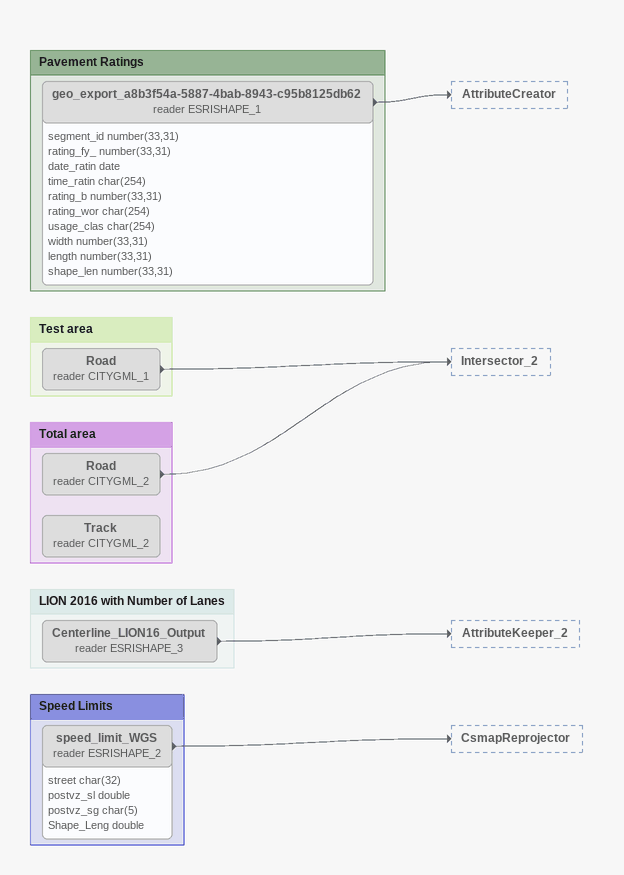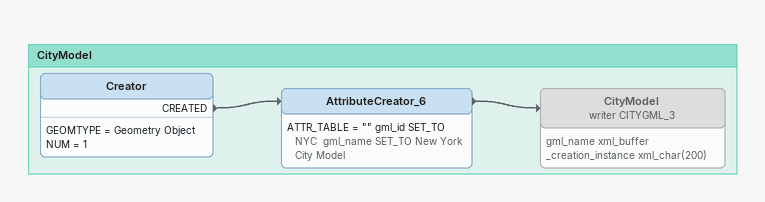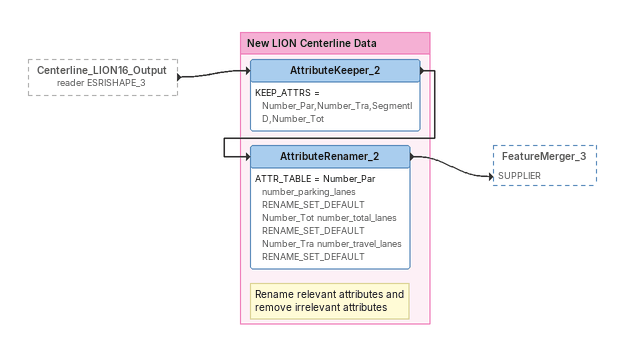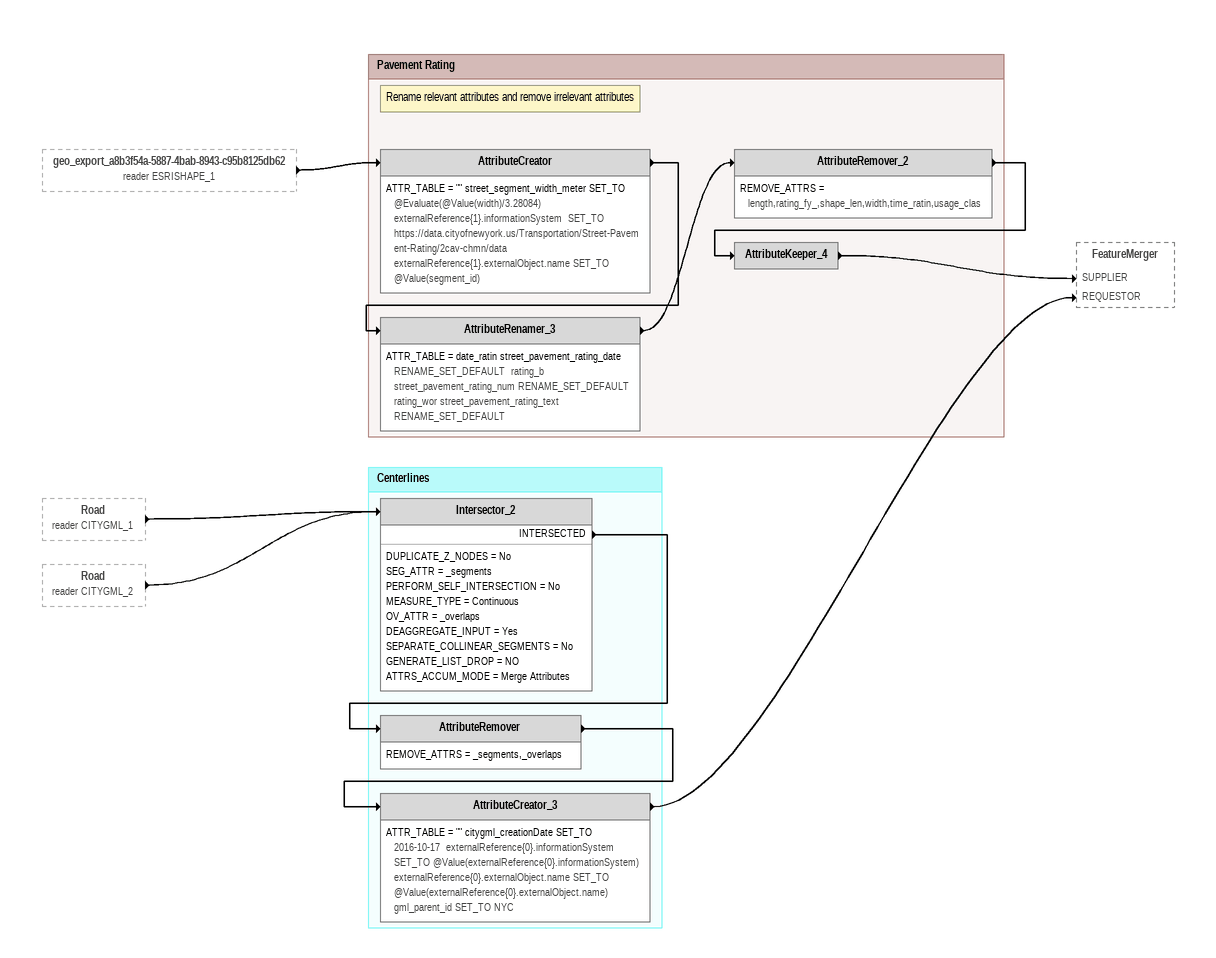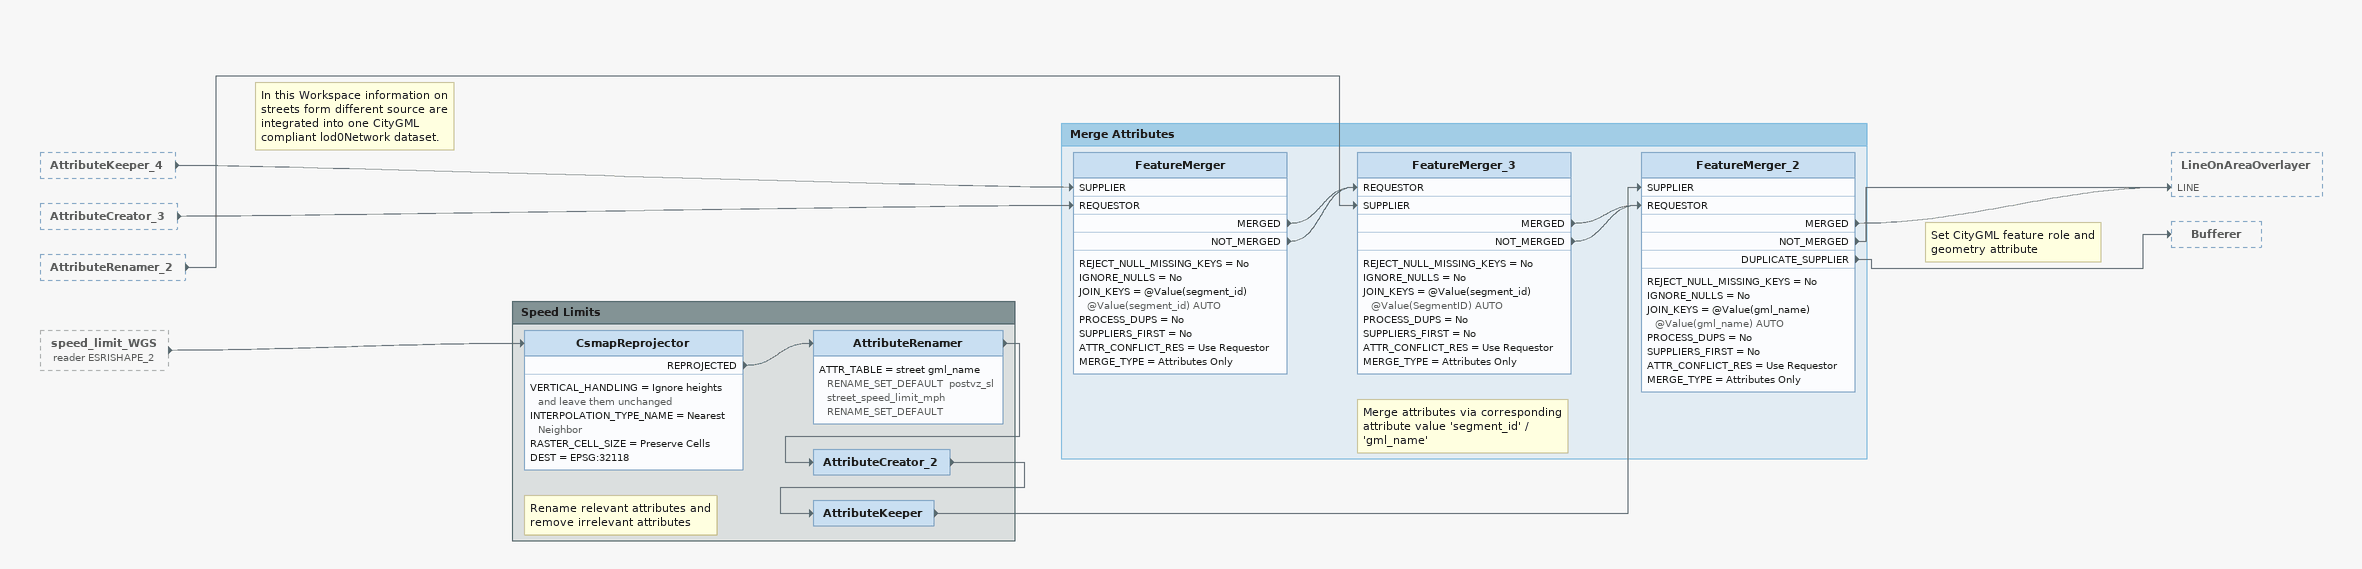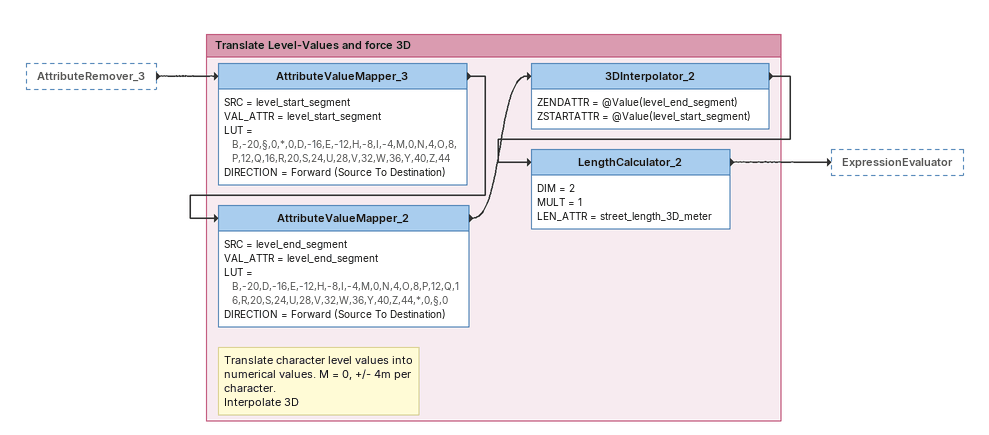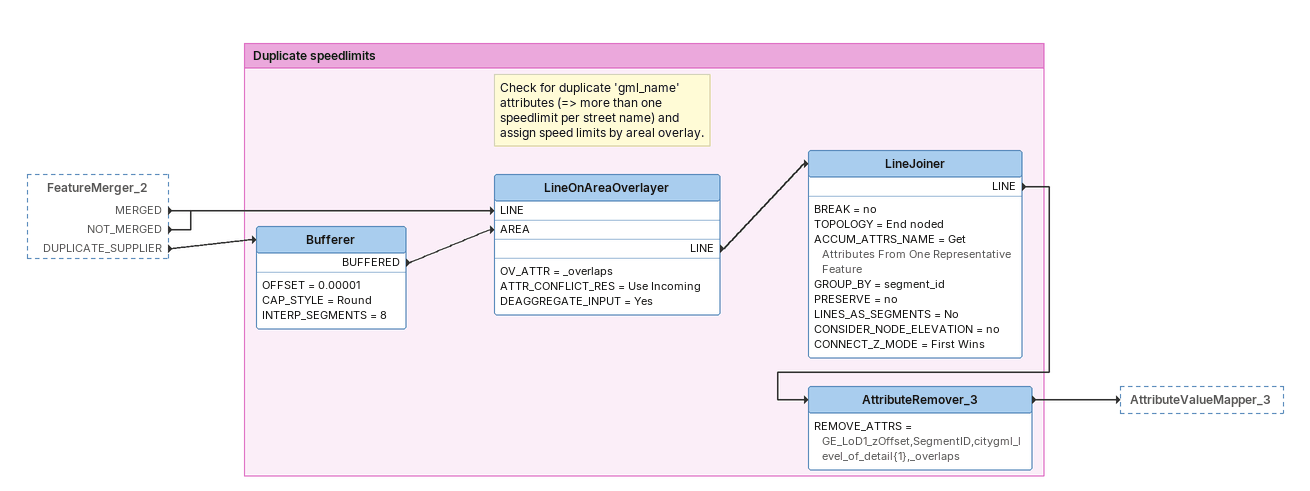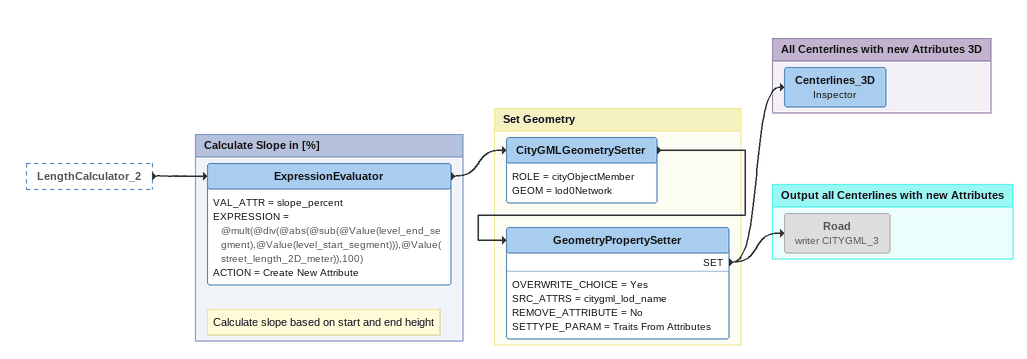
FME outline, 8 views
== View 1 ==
Bookmark: Pavement Ratings
geo_export_a8b3f54a-5887-4bab-8943-c95b8125db62 (reader ESRISHAPE_1) [off]
    attributes: segment_id number(33,31), rating_fy_ number(33,31), date_ratin date, time_ratin char(254), rating_b number(33,31), rating_wor char(254), usage_clas char(254), width number(33,31), length number(33,31), shape_len number(33,31)
    -> AttributeCreator

Bookmark: Test area
Road (reader CITYGML_1) [off]
    -> Intersector_2

Bookmark: Total area
Road (reader CITYGML_2) [off]
    -> Intersector_2
Track (reader CITYGML_2) [off]

Bookmark: LION 2016 with Number of Lanes
Centerline_LION16_Output (reader ESRISHAPE_3) [off]
    -> AttributeKeeper_2

Bookmark: Speed Limits
speed_limit_WGS (reader ESRISHAPE_2) [off]
    attributes: street char(32), postvz_sl double, postvz_sg char(5), Shape_Leng double
    -> CsmapReprojector

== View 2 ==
Bookmark: CityModel
Creator
    GEOMTYPE = Geometry Object
    NUM = 1
    CREATED -> AttributeCreator_6
AttributeCreator_6
    ATTR_TABLE = "" gml_id SET_TO NYC  gml_name SET_TO New York City Model
    -> CityModel (writer CITYGML_3)
CityModel (writer CITYGML_3) [off]
    attributes: gml_name xml_buffer, _creation_instance xml_char(200)

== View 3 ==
Centerline_LION16_Output (reader ESRISHAPE_3) [outside]
    -> AttributeKeeper_2

Bookmark: New LION Centerline Data
AttributeKeeper_2
    KEEP_ATTRS = Number_Par,Number_Tra,SegmentID,Number_Tot
    -> AttributeRenamer_2
Note: Rename relevant attributes and remove irrelevant attributes
AttributeRenamer_2
    ATTR_TABLE = Number_Par number_parking_lanes RENAME_SET_DEFAULT  Number_Tot number_total_lanes RENAME_SET_DEFAULT  Number_Tra number_travel_lanes RENAME_SET_DEFAULT
    -> FeatureMerger_3 [SUPPLIER]

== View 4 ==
geo_export_a8b3f54a-5887-4bab-8943-c95b8125db62 (reader ESRISHAPE_1) [outside]
    -> AttributeCreator
Road (reader CITYGML_1) [outside]
    -> Intersector_2
Road (reader CITYGML_2) [outside]
    -> Intersector_2

Bookmark: Pavement Rating
Note: Rename relevant attributes and remove irrelevant attributes
AttributeCreator
    ATTR_TABLE = "" street_segment_width_meter SET_TO @Evaluate(@Value(width)/3.28084)  externalReference{1}.informationSystem  SET_TO https://data.cityofnewyork.us/Transportation/Street-Pavement-Rating/2cav-chmn/data  externalReference{1}.externalObject.name SET_TO @Value(segment_id)
    -> AttributeRenamer_3
AttributeRenamer_3
    ATTR_TABLE = date_ratin street_pavement_rating_date RENAME_SET_DEFAULT  rating_b street_pavement_rating_num RENAME_SET_DEFAULT  rating_wor street_pavement_rating_text RENAME_SET_DEFAULT
    -> AttributeRemover_2
AttributeRemover_2
    REMOVE_ATTRS = length,rating_fy_,shape_len,width,time_ratin,usage_clas
    -> AttributeKeeper_4
AttributeKeeper_4
    -> FeatureMerger [SUPPLIER]

Bookmark: Centerlines
Intersector_2
    DUPLICATE_Z_NODES = No
    SEG_ATTR = _segments
    PERFORM_SELF_INTERSECTION = No
    MEASURE_TYPE = Continuous
    OV_ATTR = _overlaps
    DEAGGREGATE_INPUT = Yes
    SEPARATE_COLLINEAR_SEGMENTS = No
    GENERATE_LIST_DROP = NO
    ATTRS_ACCUM_MODE = Merge Attributes
    INTERSECTED -> AttributeRemover
AttributeRemover
    REMOVE_ATTRS = _segments,_overlaps
    -> AttributeCreator_3
AttributeCreator_3
    ATTR_TABLE = "" citygml_creationDate SET_TO 2016-10-17  externalReference{0}.informationSystem SET_TO @Value(externalReference{0}.informationSystem)  externalReference{0}.externalObject.name SET_TO @Value(externalReference{0}.externalObject.name)  gml_parent_id SET_TO NYC
    -> FeatureMerger [REQUESTOR]

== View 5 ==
AttributeKeeper_4 [outside]
    -> FeatureMerger [SUPPLIER]
AttributeCreator_3 [outside]
    -> FeatureMerger [REQUESTOR]
AttributeRenamer_2 [outside]
    -> FeatureMerger_3 [SUPPLIER]
speed_limit_WGS (reader ESRISHAPE_2) [outside]
    -> CsmapReprojector
Note: In this Workspace information on streets form different source are integrated into one CityGML compliant lod0Network dataset.
Note: Set CityGML feature role and geometry attribute

Bookmark: Merge Attributes
FeatureMerger
    REJECT_NULL_MISSING_KEYS = No
    IGNORE_NULLS = No
    JOIN_KEYS = @Value(segment_id) @Value(segment_id) AUTO
    PROCESS_DUPS = No
    SUPPLIERS_FIRST = No
    ATTR_CONFLICT_RES = Use Requestor
    MERGE_TYPE = Attributes Only
    MERGED -> FeatureMerger_3 [REQUESTOR]
    NOT_MERGED -> FeatureMerger_3 [REQUESTOR]
Note: Merge attributes via corresponding attribute value 'segment_id' / 'gml_name'
FeatureMerger_3
    REJECT_NULL_MISSING_KEYS = No
    IGNORE_NULLS = No
    JOIN_KEYS = @Value(segment_id) @Value(SegmentID) AUTO
    PROCESS_DUPS = No
    SUPPLIERS_FIRST = No
    ATTR_CONFLICT_RES = Use Requestor
    MERGE_TYPE = Attributes Only
    MERGED -> FeatureMerger_2 [REQUESTOR]
    NOT_MERGED -> FeatureMerger_2 [REQUESTOR]
FeatureMerger_2
    REJECT_NULL_MISSING_KEYS = No
    IGNORE_NULLS = No
    JOIN_KEYS = @Value(gml_name) @Value(gml_name) AUTO
    PROCESS_DUPS = No
    SUPPLIERS_FIRST = No
    ATTR_CONFLICT_RES = Use Requestor
    MERGE_TYPE = Attributes Only
    MERGED -> LineOnAreaOverlayer [LINE]
    NOT_MERGED -> LineOnAreaOverlayer [LINE]
    DUPLICATE_SUPPLIER -> Bufferer

Bookmark: Speed Limits
CsmapReprojector
    VERTICAL_HANDLING = Ignore heights and leave them unchanged
    INTERPOLATION_TYPE_NAME = Nearest Neighbor
    RASTER_CELL_SIZE = Preserve Cells
    DEST = EPSG:32118
    REPROJECTED -> AttributeRenamer
AttributeRenamer
    ATTR_TABLE = street gml_name RENAME_SET_DEFAULT  postvz_sl street_speed_limit_mph RENAME_SET_DEFAULT
    -> AttributeCreator_2
AttributeCreator_2
    -> AttributeKeeper
Note: Rename relevant attributes and remove irrelevant attributes
AttributeKeeper
    -> FeatureMerger_2 [SUPPLIER]

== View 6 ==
AttributeRemover_3 [outside]
    -> AttributeValueMapper_3

Bookmark: Translate Level-Values and force 3D
AttributeValueMapper_3
    SRC = level_start_segment
    VAL_ATTR = level_start_segment
    LUT = B,-20,§,0,*,0,D,-16,E,-12,H,-8,I,-4,M,0,N,4,O,8,P,12,Q,16,R,20,S,24,U,28,V,32,W,36,Y,40,Z,44
    DIRECTION = Forward (Source To Destination)
    -> AttributeValueMapper_2
Note: Translate character level values into numerical values. M = 0, +/- 4m per character. / Interpolate 3D
AttributeValueMapper_2
    SRC = level_end_segment
    VAL_ATTR = level_end_segment
    LUT = B,-20,D,-16,E,-12,H,-8,I,-4,M,0,N,4,O,8,P,12,Q,16,R,20,S,24,U,28,V,32,W,36,Y,40,Z,44,*,0,§,0
    DIRECTION = Forward (Source To Destination)
    -> 3DInterpolator_2
3DInterpolator_2
    ZENDATTR = @Value(level_end_segment)
    ZSTARTATTR = @Value(level_start_segment)
    -> LengthCalculator_2
LengthCalculator_2
    DIM = 2
    MULT = 1
    LEN_ATTR = street_length_3D_meter
    -> ExpressionEvaluator

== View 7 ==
FeatureMerger_2 [outside]
    MERGED -> LineOnAreaOverlayer [LINE]
    NOT_MERGED -> LineOnAreaOverlayer [LINE]
    DUPLICATE_SUPPLIER -> Bufferer

Bookmark: Duplicate speedlimits
Bufferer
    OFFSET = 0.00001
    CAP_STYLE = Round
    INTERP_SEGMENTS = 8
    BUFFERED -> LineOnAreaOverlayer [AREA]
Note: Check for duplicate 'gml_name' attributes (=> more than one speedlimit per street name) and assign speed limits by areal overlay.
LineOnAreaOverlayer
    OV_ATTR = _overlaps
    ATTR_CONFLICT_RES = Use Incoming
    DEAGGREGATE_INPUT = Yes
    LINE -> LineJoiner
LineJoiner
    BREAK = no
    TOPOLOGY = End noded
    ACCUM_ATTRS_NAME = Get Attributes From One Representative Feature
    GROUP_BY = segment_id
    PRESERVE = no
    LINES_AS_SEGMENTS = No
    CONSIDER_NODE_ELEVATION = no
    CONNECT_Z_MODE = First Wins
    LINE -> AttributeRemover_3
AttributeRemover_3
    REMOVE_ATTRS = GE_LoD1_zOffset,SegmentID,citygml_level_of_detail{1},_overlaps
    -> AttributeValueMapper_3

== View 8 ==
LengthCalculator_2 [outside]
    -> ExpressionEvaluator

Bookmark: Calculate Slope in [%]
Note: Calculate slope based on start and end height
ExpressionEvaluator
    VAL_ATTR = slope_percent
    EXPRESSION = @mult(@div(@abs(@sub(@Value(level_end_segment),@Value(level_start_segment))),@Value(street_length_2D_meter)),100)
    ACTION = Create New Attribute
    -> CityGMLGeometrySetter

Bookmark: Set Geometry
CityGMLGeometrySetter
    ROLE = cityObjectMember
    GEOM = lod0Network
    -> GeometryPropertySetter
GeometryPropertySetter
    OVERWRITE_CHOICE = Yes
    SRC_ATTRS = citygml_lod_name
    REMOVE_ATTRIBUTE = No
    SETTYPE_PARAM = Traits From Attributes
    SET -> Centerlines_3D
    SET -> Road (writer CITYGML_3)

Bookmark: All Centerlines with new Attributes 3D
Centerlines_3D: Inspector

Bookmark: Output all Centerlines with new Attributes
Road (writer CITYGML_3) [off]
